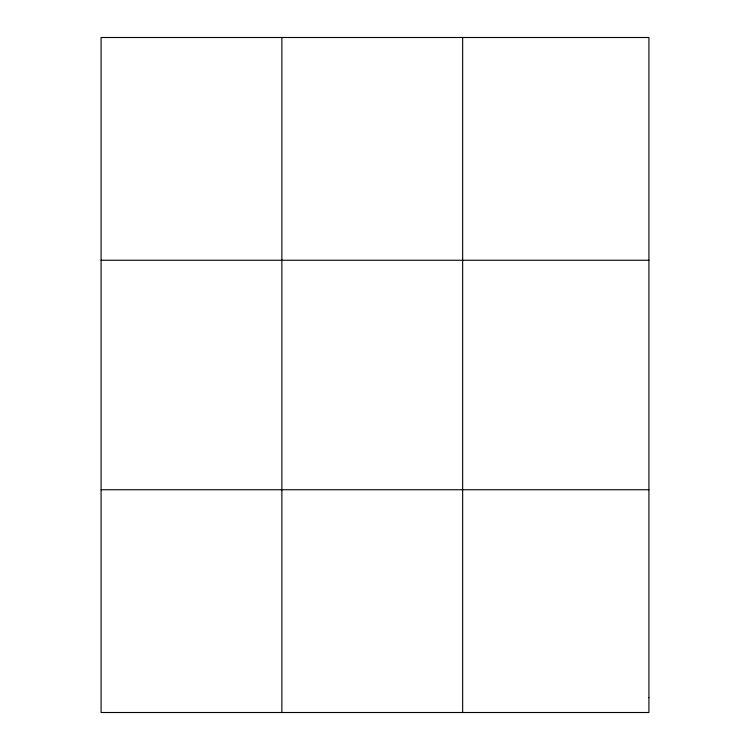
<?xml version="1.0" encoding="UTF-8"?>
<svg xmlns="http://www.w3.org/2000/svg" width="750" height="750" viewBox="0 0 750 750"><rect width="100%" height="100%" fill="white"/><g stroke="black" fill="none" stroke-linecap="round" stroke-linejoin="round"><path stroke-width="1.12" d="M281.869 37.5L281.869 712.5M462.656 37.5L462.656 712.5M101.081 260.25L648.919 260.25M101.081 489.75L648.919 489.75M648.919 697.65L648.919 712.5L101.081 712.5L101.081 37.5L648.919 37.5L648.919 697.65"/></g></svg>
